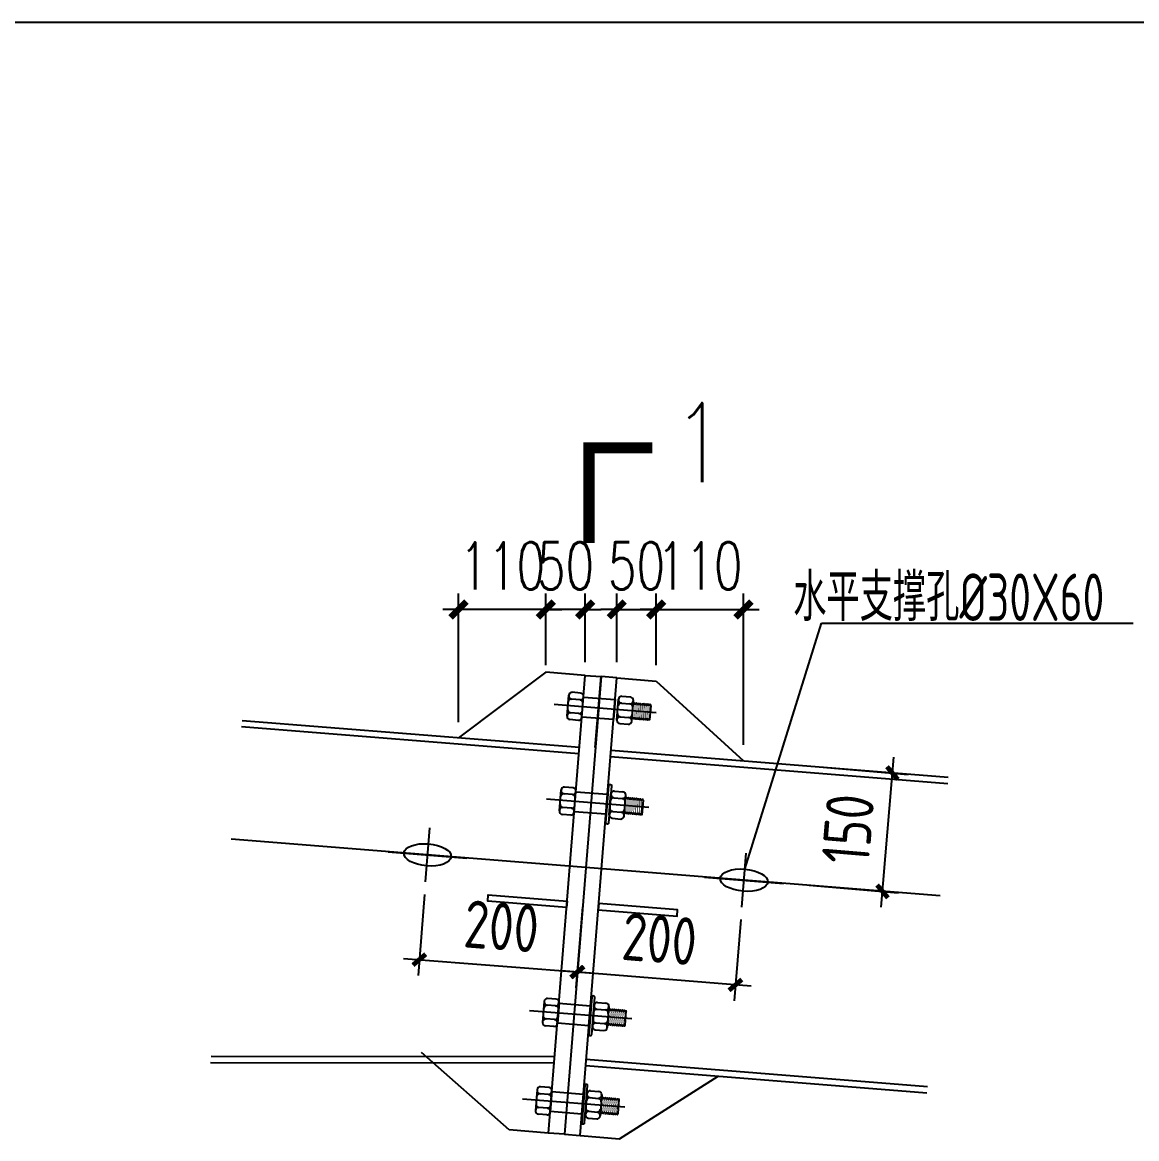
# Model space of a CAD drawing. Extents: x 180850 to 1399066, y 113487 to 334416.
# Drawn here: x 1376291 to 1383327, y 174662 to 181713 of the extents above; entities that cross this region are included whole.
import ezdxf
from ezdxf.enums import TextEntityAlignment as Align

# ---------------------------------------------------------------- set-up
doc = ezdxf.new("R2010")
doc.units = 0
doc.header["$LTSCALE"] = 1000
for name, color, linetype in [('ADIM', 3, 'Continuous'), ('AXIS', 3, 'Continuous'), ('DOTE', 1, 'Continuous'), ('GL', 150, 'Continuous'), ('PZ', 202, 'Continuous'), ('TEXT', 7, 'Continuous')]:
    doc.layers.add(name, color=color, linetype=linetype)
doc.styles.add('_TCH_DIM_T3', font='SIMPLEX', dxfattribs={"width": 0.705882, "bigfont": 'GBCBIG'})
doc.styles.add('SIM-TSSC', font='simplex.shx', dxfattribs={"width": 0.8, "bigfont": 'tssdchn.shx'})
doc.styles.add('TSSD_Dimension', font='Tssdeng.shx', dxfattribs={"width": 0.8, "bigfont": 'hztxt.shx'})
doc.styles.add('TSSD_Norm', font='tssdeng.shx', dxfattribs={"bigfont": 'hztxt.shx'})
doc.dimstyles.new('TCH_100_5', dxfattribs={"dimtxt": 297.5, "dimasz": 100, "dimexe": 100, "dimexo": 100, "dimgap": 126.25, "dimtad": 1, "dimdec": 0, "dimlfac": 0.2, "dimzin": 0, "dimdsep": 46, "dimtxsty": '_TCH_DIM_T3', "dimblk": 'ARCHTICK', "dimcen": 0.09, "dimclrd": 126, "dimclre": 126, "dimclrt": 7, "dimazin": 2, "dimtfac": 1, "dimtdec": 0, "dimtix": 1, "dimtmove": 2, "dimatfit": 3, "dimfxl": 1, "dimtolj": 1, "dimtzin": 0, "dimarcsym": 0})
doc.dimstyles.new('TSSD_20_100', dxfattribs={"dimtxt": 300, "dimasz": 75, "dimexe": 100, "dimexo": 250, "dimgap": 100, "dimtad": 1, "dimdec": 0, "dimlfac": 0.2, "dimzin": 0, "dimdsep": 46, "dimtxsty": 'TSSD_Dimension', "dimblk": 'ARCHTICK', "dimcen": 0, "dimdle": 100, "dimclrt": 7, "dimadec": 0, "dimazin": 0, "dimtfac": 1, "dimtdec": 0, "dimtix": 1, "dimtmove": 2, "dimatfit": 3, "dimfxl": 1, "dimtolj": 1, "dimtzin": 0, "dimarcsym": 0})

# ---------------------------------------------------------------- blocks, each defined once
blk = doc.blocks.new('_ArchTick')
at = {"color": 0, "linetype": 'ByBlock', "const_width": 0.4}
blk.add_lwpolyline([(-0.5, -0.5), (0.5, 0.5)], dxfattribs=at)
blk = doc.blocks.new('*D844')
at = {"layer": 'AXIS', "color": 0, "lineweight": -2, "transparency": 16777216}
for p, q in [((1381714, 176123.7), (1381793.4, 177070.4)), ((1381321.9, 177009.5), (1381884.7, 176962.4)), ((1381259.3, 176262.2), (1381822, 176215))]:
    blk.add_line(p, q, dxfattribs=at)
at = {"layer": 'Defpoints', "color": 0, "transparency": 16777216}
for p in [(1381072.8, 177030.4), (1381785, 176970.7), (1381010.1, 176283)]:
    blk.add_point(p, dxfattribs=at)
at = {"layer": 'AXIS', "color": 0, "lineweight": -2, "transparency": 16777216, "xscale": 75, "yscale": 75, "zscale": 75}
for p, rotation in [((1381785, 176970.7), 85.20834249099333), ((1381722.4, 176223.3), 265.2083424909933)]:
    blk.add_blockref('_ArchTick', p, dxfattribs=dict(at, rotation=rotation))
at = {"layer": 'AXIS', "color": 7, "transparency": 16777216, "insert": (1381504.6, 176617.9), "char_height": 300, "attachment_point": 5, "rotation": 85.20834, "style": 'TSSD_Dimension'}
blk.add_mtext('\\A1;150', dxfattribs=at)
blk = doc.blocks.new('*D845')
at = {"layer": 'AXIS', "color": 0, "lineweight": -2, "transparency": 16777216}
for p, q in [((1379828.1, 176126.8), (1379786.2, 175614.7)), ((1380827.3, 176045), (1380785.4, 175533)), ((1380893.3, 175624.5), (1379694.7, 175722.5))]:
    blk.add_line(p, q, dxfattribs=at)
at = {"layer": 'Defpoints', "color": 0, "transparency": 16777216}
for p in [(1379848.5, 176376), (1380847.7, 176294.2), (1379794.4, 175714.4)]:
    blk.add_point(p, dxfattribs=at)
at = {"layer": 'AXIS', "color": 0, "lineweight": -2, "transparency": 16777216, "xscale": 75, "yscale": 75, "zscale": 75}
for p, rotation in [((1379794.4, 175714.4), 175.3228272617146), ((1380793.6, 175632.6), 355.3228272617146)]:
    blk.add_blockref('_ArchTick', p, dxfattribs=dict(at, rotation=rotation))
at = {"layer": 'AXIS', "color": 7, "transparency": 16777216, "insert": (1380314.4, 175922.7), "char_height": 300, "attachment_point": 5, "rotation": 355.32283, "style": 'TSSD_Dimension'}
blk.add_mtext('\\A1;200', dxfattribs=at)
blk = doc.blocks.new('*D846')
at = {"layer": 'AXIS', "color": 0, "lineweight": -2, "transparency": 16777216}
for p, q in [((1378829.8, 176204.8), (1378789.8, 175692.6)), ((1379829, 176126.7), (1379789, 175614.5)), ((1378697.9, 175800.1), (1379896.5, 175706.4))]:
    blk.add_line(p, q, dxfattribs=at)
at = {"layer": 'Defpoints', "color": 0, "transparency": 16777216}
for p in [(1378849.3, 176454.1), (1379848.5, 176376), (1379796.8, 175714.2)]:
    blk.add_point(p, dxfattribs=at)
at = {"layer": 'AXIS', "color": 0, "lineweight": -2, "transparency": 16777216, "xscale": 75, "yscale": 75, "zscale": 75}
for p, rotation in [((1378797.6, 175792.3), 175.5293599114196), ((1379796.8, 175714.2), 355.5293599114196)]:
    blk.add_blockref('_ArchTick', p, dxfattribs=dict(at, rotation=rotation))
at = {"layer": 'AXIS', "color": 7, "transparency": 16777216, "insert": (1379316.7, 176002.5), "char_height": 300, "attachment_point": 5, "rotation": 355.52936, "style": 'TSSD_Dimension'}
blk.add_mtext('\\A1;200', dxfattribs=at)
blk = doc.blocks.new('*D878')
at = {"layer": 'Defpoints', "color": 0, "transparency": 16777216}
for p in [(1380293, 178004.8), (1380044.5, 177572.1), (1380293, 177552.3)]:
    blk.add_point(p, dxfattribs=at)
at = {"layer": 'GL', "color": 126, "lineweight": -2, "transparency": 16777216}
for p, q in [((1380044.5, 177672.1), (1380044.5, 178104.8)), ((1380293, 177652.3), (1380293, 178104.8)), ((1380044.5, 178004.8), (1379944.5, 178004.8)), ((1380044.5, 178004.8), (1380293, 178004.8)), ((1380293, 178004.8), (1380393, 178004.8))]:
    blk.add_line(p, q, dxfattribs=at)
at = {"layer": 'GL', "color": 126, "lineweight": -2, "transparency": 16777216, "xscale": 100, "yscale": 100, "zscale": 100}
blk.add_blockref('_ArchTick', (1380044.5, 178004.8), dxfattribs=at)
at = {"layer": 'GL', "color": 126, "lineweight": -2, "transparency": 16777216, "xscale": 100, "yscale": 100, "zscale": 100, "rotation": 180}
blk.add_blockref('_ArchTick', (1380293, 178004.8), dxfattribs=at)
at = {"layer": 'GL', "color": 7, "transparency": 16777216, "insert": (1380168.7, 178279.8), "char_height": 297.5, "attachment_point": 5, "style": '_TCH_DIM_T3'}
blk.add_mtext('\\A1;50', dxfattribs=at)
blk = doc.blocks.new('*D879')
at = {"layer": 'Defpoints', "color": 0, "transparency": 16777216}
for p in [(1380844.5, 178004.8), (1380293, 177552.3), (1380844.5, 177048.7)]:
    blk.add_point(p, dxfattribs=at)
at = {"layer": 'GL', "color": 126, "lineweight": -2, "transparency": 16777216}
for p, q in [((1380293, 177652.3), (1380293, 178104.8)), ((1380844.5, 177148.7), (1380844.5, 178104.8)), ((1380293, 178004.8), (1380193, 178004.8)), ((1380293, 178004.8), (1380844.5, 178004.8)), ((1380844.5, 178004.8), (1380944.5, 178004.8))]:
    blk.add_line(p, q, dxfattribs=at)
at = {"layer": 'GL', "color": 126, "lineweight": -2, "transparency": 16777216, "xscale": 100, "yscale": 100, "zscale": 100}
blk.add_blockref('_ArchTick', (1380293, 178004.8), dxfattribs=at)
at = {"layer": 'GL', "color": 126, "lineweight": -2, "transparency": 16777216, "xscale": 100, "yscale": 100, "zscale": 100, "rotation": 180}
blk.add_blockref('_ArchTick', (1380844.5, 178004.8), dxfattribs=at)
at = {"layer": 'GL', "color": 7, "transparency": 16777216, "insert": (1380568.7, 178279.8), "char_height": 297.5, "attachment_point": 5, "style": '_TCH_DIM_T3'}
blk.add_mtext('\\A1;110', dxfattribs=at)
blk = doc.blocks.new('*D847')
at = {"layer": 'Defpoints', "color": 0, "transparency": 16777216}
for p in [(1379596.8, 178004.8), (1379845.2, 177572.1), (1379596.8, 177552.3)]:
    blk.add_point(p, dxfattribs=at)
at = {"layer": 'GL', "color": 126, "lineweight": -2, "transparency": 16777216}
for p, q in [((1379596.8, 177652.3), (1379596.8, 178104.8)), ((1379845.2, 177672.1), (1379845.2, 178104.8)), ((1379596.8, 178004.8), (1379496.8, 178004.8)), ((1379845.2, 178004.8), (1379596.8, 178004.8)), ((1379845.2, 178004.8), (1379945.2, 178004.8))]:
    blk.add_line(p, q, dxfattribs=at)
at = {"layer": 'GL', "color": 126, "lineweight": -2, "transparency": 16777216, "xscale": 100, "yscale": 100, "zscale": 100}
blk.add_blockref('_ArchTick', (1379596.8, 178004.8), dxfattribs=at)
at = {"layer": 'GL', "color": 126, "lineweight": -2, "transparency": 16777216, "xscale": 100, "yscale": 100, "zscale": 100, "rotation": 180}
blk.add_blockref('_ArchTick', (1379845.2, 178004.8), dxfattribs=at)
at = {"layer": 'GL', "color": 7, "transparency": 16777216, "insert": (1379721, 178279.8), "char_height": 297.5, "attachment_point": 5, "style": '_TCH_DIM_T3'}
blk.add_mtext('\\A1;50', dxfattribs=at)
blk = doc.blocks.new('*D848')
at = {"layer": 'Defpoints', "color": 0, "transparency": 16777216}
for p in [(1379045.3, 178004.8), (1379596.8, 177552.3), (1379045.3, 177192.6)]:
    blk.add_point(p, dxfattribs=at)
at = {"layer": 'GL', "color": 126, "lineweight": -2, "transparency": 16777216}
for p, q in [((1379045.3, 177292.6), (1379045.3, 178104.8)), ((1379596.8, 177652.3), (1379596.8, 178104.8)), ((1379045.3, 178004.8), (1378945.3, 178004.8)), ((1379596.8, 178004.8), (1379045.3, 178004.8)), ((1379596.8, 178004.8), (1379696.8, 178004.8))]:
    blk.add_line(p, q, dxfattribs=at)
at = {"layer": 'GL', "color": 126, "lineweight": -2, "transparency": 16777216, "xscale": 100, "yscale": 100, "zscale": 100}
blk.add_blockref('_ArchTick', (1379045.3, 178004.8), dxfattribs=at)
at = {"layer": 'GL', "color": 126, "lineweight": -2, "transparency": 16777216, "xscale": 100, "yscale": 100, "zscale": 100, "rotation": 180}
blk.add_blockref('_ArchTick', (1379596.8, 178004.8), dxfattribs=at)
at = {"layer": 'GL', "color": 7, "transparency": 16777216, "insert": (1379321, 178279.8), "char_height": 297.5, "attachment_point": 5, "style": '_TCH_DIM_T3'}
blk.add_mtext('\\A1;110', dxfattribs=at)

msp = doc.modelspace()

# ---------------------------------------------------------------- linework, layer by layer
for p, q in [((1379730.51, 177329.84), (1379741.12, 177462.56)), ((1379812.75, 177433.47), (1379759.19, 177437.75)), ((1379816.2, 177476.61), (1379762.65, 177480.9)), ((1379823.92, 177322.36), (1379834.54, 177455.09)), ((1379834.19, 177451), (1380033.57, 177435.05)), ((1380033.57, 177435.05), (1380023.61, 177310.5)), ((1380045.08, 177304.67), (1380055.7, 177437.4)), ((1380077.22, 177455.73), (1380130.78, 177451.45)), ((1380138.49, 177297.2), (1380149.11, 177429.92)), ((1380293.74, 177351.56), (1379648.81, 177403.16)), ((1379805.85, 177347.17), (1379752.29, 177351.46)), ((1380035.15, 177415.61), (1380032.04, 177415.86)), ((1380073.77, 177412.58), (1380127.33, 177408.3)), ((1379802.4, 177304.03), (1379748.84, 177308.31)), ((1379824.23, 177326.45), (1380023.61, 177310.5)), ((1380028.26, 177329.45), (1380025.15, 177329.7)), ((1380063.41, 177283.15), (1380116.97, 177278.86)), ((1380066.87, 177326.29), (1380120.42, 177322.01)), ((1379682.66, 176731.75), (1379693.28, 176864.47)), ((1379768.36, 176878.52), (1379714.8, 176882.81)), ((1379776.07, 176724.27), (1379786.69, 176857)), ((1380029.37, 176857.64), (1380082.93, 176853.36)), ((1380245.9, 176753.48), (1379600.96, 176805.07)), ((1379764.91, 176835.38), (1379711.35, 176839.66)), ((1379786.35, 176852.91), (1379985.73, 176836.96)), ((1379985.73, 176836.96), (1379975.76, 176712.41)), ((1379987.3, 176817.52), (1379984.19, 176817.77)), ((1379997.23, 176706.58), (1380007.85, 176839.31)), ((1380025.92, 176814.5), (1380079.48, 176810.21)), ((1380090.65, 176699.11), (1380101.26, 176831.83)), ((1379758, 176749.08), (1379704.44, 176753.37)), ((1379776.38, 176728.36), (1379975.76, 176712.41)), ((1379980.41, 176731.36), (1379977.3, 176731.61)), ((1380019.02, 176728.2), (1380072.58, 176723.92)), ((1379754.55, 176705.94), (1379700.99, 176710.22)), ((1380015.57, 176685.06), (1380069.12, 176680.77)), ((1378835.69, 176283.56), (1378862.95, 176624.61)), ((1378600.12, 176473.99), (1379098.53, 176434.2)), ((1380834.1, 176123.69), (1380861.36, 176464.74)), ((1380598.52, 176314.11), (1381096.94, 176274.32)), ((1379586.42, 175528.74), (1379575.8, 175396.01)), ((1379661.5, 175542.79), (1379607.94, 175547.08)), ((1379679.83, 175521.27), (1379669.21, 175388.54)), ((1379679.49, 175517.18), (1379878.87, 175501.23)), ((1379922.51, 175521.91), (1379976.07, 175517.62)), ((1380139.04, 175417.74), (1379494.1, 175469.34)), ((1379658.05, 175499.64), (1379604.49, 175503.93)), ((1379868.9, 175376.68), (1379878.87, 175501.23)), ((1379880.45, 175481.79), (1379877.33, 175482.03)), ((1379900.99, 175503.58), (1379890.37, 175370.85)), ((1379919.06, 175478.76), (1379972.62, 175474.48)), ((1379994.41, 175496.1), (1379983.79, 175363.37)), ((1379647.69, 175370.21), (1379594.13, 175374.49)), ((1379651.14, 175413.35), (1379597.59, 175417.64)), ((1379669.53, 175392.63), (1379868.9, 175376.68)), ((1379873.55, 175395.63), (1379870.44, 175395.88)), ((1379912.16, 175392.47), (1379965.72, 175388.19)), ((1379908.71, 175349.32), (1379962.27, 175345.04)), ((1379541.76, 174970.52), (1379531.14, 174837.8)), ((1379616.84, 174984.57), (1379563.28, 174988.86)), ((1379635.17, 174963.05), (1379624.56, 174830.32)), ((1379634.83, 174958.96), (1379834.21, 174943.01)), ((1379877.86, 174963.69), (1379931.41, 174959.41)), ((1380094.38, 174859.53), (1379449.44, 174911.12)), ((1379613.39, 174941.43), (1379559.83, 174945.71)), ((1379824.25, 174818.46), (1379834.21, 174943.01)), ((1379835.79, 174923.57), (1379832.68, 174923.82)), ((1379856.33, 174945.36), (1379845.72, 174812.63)), ((1379874.41, 174920.55), (1379927.96, 174916.26)), ((1379949.75, 174937.89), (1379939.13, 174805.16)), ((1379603.03, 174811.99), (1379549.48, 174816.27)), ((1379606.49, 174855.14), (1379552.93, 174859.42)), ((1379624.87, 174834.41), (1379824.25, 174818.46)), ((1379828.9, 174837.41), (1379825.78, 174837.66)), ((1379867.5, 174834.25), (1379921.06, 174829.97)), ((1379864.05, 174791.11), (1379917.61, 174786.82))]:
    msp.add_line(p, q)
for points in [[(1380258.6, 177397.73), (1380251.27, 177306.18), (1380248.59, 177311.82), (1380245.48, 177312.07), (1380241.05, 177305.64), (1380239.49, 177305.77), (1380236.14, 177312.82), (1380233.02, 177313.07), (1380228.59, 177306.64), (1380227.03, 177306.76), (1380223.68, 177313.81), (1380220.57, 177314.06), (1380216.14, 177307.63), (1380214.58, 177307.76), (1380211.23, 177314.81), (1380208.11, 177315.06), (1380203.68, 177308.63), (1380202.12, 177308.75), (1380198.77, 177315.81), (1380195.66, 177316.06), (1380191.23, 177309.63), (1380189.67, 177309.75), (1380186.32, 177316.8), (1380183.2, 177317.05), (1380178.77, 177310.62), (1380177.21, 177310.75), (1380173.86, 177317.8), (1380170.75, 177318.05), (1380166.32, 177311.62), (1380164.76, 177311.74), (1380161.41, 177318.8), (1380158.29, 177319.05), (1380153.86, 177312.62), (1380152.3, 177312.74), (1380148.95, 177319.79), (1380145.84, 177320.04), (1380141.4, 177313.61), (1380139.85, 177313.74), (1380139.82, 177313.79)], [(1380258.6, 177397.73), (1380255.25, 177404.78), (1380253.69, 177404.91), (1380249.26, 177398.48), (1380246.14, 177398.73), (1380242.79, 177405.78), (1380241.23, 177405.91), (1380236.8, 177399.47), (1380233.69, 177399.72), (1380230.34, 177406.78), (1380228.78, 177406.9), (1380224.35, 177400.47), (1380221.23, 177400.72), (1380217.88, 177407.77), (1380216.32, 177407.9), (1380211.89, 177401.47), (1380208.78, 177401.72), (1380205.42, 177408.77), (1380203.87, 177408.89), (1380199.44, 177402.46), (1380196.32, 177402.71), (1380192.97, 177409.77), (1380191.41, 177409.89), (1380186.98, 177403.46), (1380183.87, 177403.71), (1380180.51, 177410.76), (1380178.96, 177410.89), (1380174.53, 177404.46), (1380171.41, 177404.71), (1380168.06, 177411.76), (1380166.5, 177411.88), (1380162.07, 177405.45), (1380158.96, 177405.7), (1380155.6, 177412.76), (1380154.05, 177412.88), (1380149.62, 177406.45), (1380146.5, 177406.7)], [(1380210.75, 176799.64), (1380203.43, 176708.09), (1380200.74, 176713.73), (1380197.63, 176713.98), (1380193.2, 176707.55), (1380191.64, 176707.68), (1380188.29, 176714.73), (1380185.18, 176714.98), (1380180.74, 176708.55), (1380179.19, 176708.67), (1380175.83, 176715.73), (1380172.72, 176715.97), (1380168.29, 176709.54), (1380166.73, 176709.67), (1380163.38, 176716.72), (1380160.27, 176716.97), (1380155.83, 176710.54), (1380154.28, 176710.67), (1380150.92, 176717.72), (1380147.81, 176717.97), (1380143.38, 176711.54), (1380141.82, 176711.66), (1380138.47, 176718.71), (1380135.36, 176718.96), (1380130.92, 176712.53), (1380129.37, 176712.66), (1380126.01, 176719.71), (1380122.9, 176719.96), (1380118.47, 176713.53), (1380116.91, 176713.65), (1380113.56, 176720.71), (1380110.44, 176720.96), (1380106.01, 176714.53), (1380104.46, 176714.65), (1380101.1, 176721.7), (1380097.99, 176721.95), (1380093.56, 176715.52), (1380092, 176715.65), (1380091.97, 176715.7)], [(1380210.75, 176799.64), (1380207.4, 176806.7), (1380205.84, 176806.82), (1380201.41, 176800.39), (1380198.3, 176800.64), (1380194.94, 176807.69), (1380193.39, 176807.82), (1380188.95, 176801.39), (1380185.84, 176801.63), (1380182.49, 176808.69), (1380180.93, 176808.81), (1380176.5, 176802.38), (1380173.39, 176802.63), (1380170.03, 176809.68), (1380168.48, 176809.81), (1380164.04, 176803.38), (1380160.93, 176803.63), (1380157.58, 176810.68), (1380156.02, 176810.81), (1380151.59, 176804.38), (1380148.48, 176804.62), (1380145.12, 176811.68), (1380143.57, 176811.8), (1380139.13, 176805.37), (1380136.02, 176805.62), (1380132.67, 176812.67), (1380131.11, 176812.8), (1380126.68, 176806.37), (1380123.56, 176806.62), (1380120.21, 176813.67), (1380118.66, 176813.79), (1380114.22, 176807.36), (1380111.11, 176807.61), (1380107.76, 176814.67), (1380106.2, 176814.79), (1380101.77, 176808.36), (1380098.65, 176808.61)], [(1380097, 175377.75), (1380104.32, 175469.3), (1380100.78, 175464.16), (1380097.67, 175464.41), (1380094.31, 175471.46), (1380092.76, 175471.59), (1380088.32, 175465.16), (1380085.21, 175465.4), (1380081.86, 175472.46), (1380080.3, 175472.58), (1380075.87, 175466.15), (1380072.75, 175466.4), (1380069.4, 175473.45), (1380067.84, 175473.58), (1380063.41, 175467.15), (1380060.3, 175467.4), (1380056.95, 175474.45), (1380055.39, 175474.57), (1380050.96, 175468.14), (1380047.84, 175468.39), (1380044.49, 175475.45), (1380042.93, 175475.57), (1380038.5, 175469.14), (1380035.39, 175469.39), (1380032.04, 175476.44), (1380030.48, 175476.57), (1380026.05, 175470.14), (1380022.93, 175470.39), (1380019.58, 175477.44), (1380018.02, 175477.56), (1380013.59, 175471.13), (1380010.48, 175471.38), (1380007.13, 175478.44), (1380005.57, 175478.56), (1380001.14, 175472.13), (1379998.02, 175472.38), (1379994.67, 175479.43), (1379993.11, 175479.56), (1379993.08, 175479.51)], [(1380097, 175377.75), (1380092.57, 175371.32), (1380091.01, 175371.45), (1380087.66, 175378.5), (1380084.54, 175378.75), (1380080.11, 175372.32), (1380078.56, 175372.44), (1380075.2, 175379.49), (1380072.09, 175379.74), (1380067.66, 175373.31), (1380066.1, 175373.44), (1380062.75, 175380.49), (1380059.63, 175380.74), (1380055.2, 175374.31), (1380053.65, 175374.43), (1380050.29, 175381.49), (1380047.18, 175381.74), (1380042.75, 175375.31), (1380041.19, 175375.43), (1380037.84, 175382.48), (1380034.72, 175382.73), (1380030.29, 175376.3), (1380028.74, 175376.43), (1380025.38, 175383.48), (1380022.27, 175383.73), (1380017.84, 175377.3), (1380016.28, 175377.42), (1380012.93, 175384.48), (1380009.81, 175384.73), (1380005.38, 175378.3), (1380003.83, 175378.42), (1380000.47, 175385.47), (1379997.36, 175385.72), (1379992.93, 175379.29), (1379991.37, 175379.42), (1379988.02, 175386.47), (1379984.9, 175386.72)], [(1380052.34, 174819.53), (1380059.67, 174911.09), (1380056.12, 174905.94), (1380053.01, 174906.19), (1380049.65, 174913.24), (1380048.1, 174913.37), (1380043.67, 174906.94), (1380040.55, 174907.19), (1380037.2, 174914.24), (1380035.64, 174914.37), (1380031.21, 174907.93), (1380028.1, 174908.18), (1380024.74, 174915.24), (1380023.19, 174915.36), (1380018.76, 174908.93), (1380015.64, 174909.18), (1380012.29, 174916.23), (1380010.73, 174916.36), (1380006.3, 174909.93), (1380003.19, 174910.18), (1379999.83, 174917.23), (1379998.28, 174917.35), (1379993.85, 174910.92), (1379990.73, 174911.17), (1379987.38, 174918.23), (1379985.82, 174918.35), (1379981.39, 174911.92), (1379978.28, 174912.17), (1379974.92, 174919.22), (1379973.37, 174919.35), (1379968.94, 174912.92), (1379965.82, 174913.17), (1379962.47, 174920.22), (1379960.91, 174920.34), (1379956.48, 174913.91), (1379953.37, 174914.16), (1379950.01, 174921.22), (1379948.46, 174921.34), (1379948.42, 174921.29)], [(1380052.34, 174819.53), (1380047.91, 174813.1), (1380046.35, 174813.23), (1380043, 174820.28), (1380039.89, 174820.53), (1380035.46, 174814.1), (1380033.9, 174814.23), (1380030.55, 174821.28), (1380027.43, 174821.53), (1380023, 174815.1), (1380021.44, 174815.22), (1380018.09, 174822.27), (1380014.98, 174822.52), (1380010.55, 174816.09), (1380008.99, 174816.22), (1380005.64, 174823.27), (1380002.52, 174823.52), (1379998.09, 174817.09), (1379996.53, 174817.21), (1379993.18, 174824.27), (1379990.07, 174824.52), (1379985.64, 174818.09), (1379984.08, 174818.21), (1379980.73, 174825.26), (1379977.61, 174825.51), (1379973.18, 174819.08), (1379971.62, 174819.21), (1379968.27, 174826.26), (1379965.16, 174826.51), (1379960.72, 174820.08), (1379959.17, 174820.2), (1379955.81, 174827.26), (1379952.7, 174827.51), (1379948.27, 174821.08), (1379946.71, 174821.2), (1379943.36, 174828.25), (1379940.25, 174828.5)]]:
    msp.add_lwpolyline(points)
for points, const_width in [([(1380148.06, 177406.69), (1380147.39, 177320.03)], 3.1), ([(1380154.83, 177412.82), (1380153.08, 177312.68)], 1.55), ([(1380160.51, 177405.58), (1380159.85, 177318.92)], 3.1), ([(1380167.28, 177411.82), (1380165.54, 177311.68)], 1.55), ([(1380172.97, 177404.58), (1380172.3, 177317.92)], 3.1), ([(1380179.74, 177410.82), (1380177.99, 177310.69)], 1.55), ([(1380185.42, 177403.59), (1380184.76, 177316.93)], 3.1), ([(1380192.19, 177409.83), (1380190.45, 177309.69)], 1.55), ([(1380197.88, 177402.59), (1380197.21, 177315.93)], 3.1), ([(1380204.65, 177408.83), (1380202.9, 177308.69)], 1.55), ([(1380210.33, 177401.59), (1380209.67, 177314.94)], 3.1), ([(1380217.1, 177407.84), (1380215.36, 177307.7)], 1.55), ([(1380222.79, 177400.6), (1380222.12, 177313.94)], 3.1), ([(1380229.56, 177406.84), (1380227.81, 177306.7)], 1.55), ([(1380235.24, 177399.6), (1380234.58, 177312.94)], 3.1), ([(1380242.01, 177405.84), (1380240.27, 177305.7)], 1.55), ([(1380247.7, 177398.6), (1380247.04, 177311.95)], 3.1), ([(1380254.47, 177404.85), (1380253.6, 177354.78)], 1.55), ([(1380100.21, 176808.6), (1380099.55, 176721.94)], 3.1), ([(1380106.98, 176814.73), (1380105.23, 176714.59)], 1.55), ([(1380112.67, 176807.49), (1380112, 176720.83)], 3.1), ([(1380119.43, 176813.73), (1380117.69, 176713.59)], 1.55), ([(1380125.12, 176806.49), (1380124.46, 176719.84)], 3.1), ([(1380131.89, 176812.74), (1380130.14, 176712.6)], 1.55), ([(1380137.58, 176805.5), (1380136.91, 176718.84)], 3.1), ([(1380144.34, 176811.74), (1380142.6, 176711.6)], 1.55), ([(1380150.03, 176804.5), (1380149.37, 176717.84)], 3.1), ([(1380156.8, 176810.74), (1380155.06, 176710.6)], 1.55), ([(1380162.49, 176803.5), (1380161.82, 176716.85)], 3.1), ([(1380169.25, 176809.75), (1380167.51, 176709.61)], 1.55), ([(1380174.94, 176802.51), (1380174.28, 176715.85)], 3.1), ([(1380181.71, 176808.75), (1380179.97, 176708.61)], 1.55), ([(1380187.4, 176801.51), (1380186.73, 176714.85)], 3.1), ([(1380194.16, 176807.75), (1380192.42, 176707.61)], 1.55), ([(1380199.85, 176800.51), (1380199.19, 176713.86)], 3.1), ([(1380206.62, 176806.76), (1380205.75, 176756.69)], 1.55), ([(1379986.44, 175386.48), (1379999.56, 175472.14)], 3.1), ([(1379992.15, 175379.35), (1380006.35, 175478.5)], 1.55), ([(1379998.92, 175385.6), (1380012.04, 175471.26)], 3.1), ([(1380004.6, 175378.36), (1380018.8, 175477.5)], 1.55), ([(1380011.37, 175384.6), (1380024.49, 175470.26)], 3.1), ([(1380017.06, 175377.36), (1380031.26, 175476.51)], 1.55), ([(1380023.83, 175383.61), (1380036.95, 175469.27)], 3.1), ([(1380029.51, 175376.37), (1380043.71, 175475.51)], 1.55), ([(1380036.28, 175382.61), (1380049.4, 175468.27)], 3.1), ([(1380041.97, 175375.37), (1380056.17, 175474.51)], 1.55), ([(1380048.74, 175381.61), (1380061.86, 175467.27)], 3.1), ([(1380054.42, 175374.37), (1380068.62, 175473.52)], 1.55), ([(1380061.19, 175380.62), (1380074.31, 175466.28)], 3.1), ([(1380066.88, 175373.38), (1380081.08, 175472.52)], 1.55), ([(1380073.65, 175379.62), (1380086.77, 175465.28)], 3.1), ([(1380079.33, 175372.38), (1380093.53, 175471.52)], 1.55), ([(1380086.1, 175378.62), (1380099.22, 175464.28)], 3.1), ([(1380091.79, 175371.38), (1380098.89, 175420.95)], 1.55), ([(1379941.79, 174828.27), (1379954.91, 174913.93)], 3.1), ([(1379947.49, 174821.14), (1379961.69, 174920.28)], 1.55), ([(1379954.26, 174827.38), (1379967.38, 174913.04)], 3.1), ([(1379959.95, 174820.14), (1379974.15, 174919.28)], 1.55), ([(1379966.71, 174826.38), (1379979.83, 174912.05)], 3.1), ([(1379972.4, 174819.15), (1379986.6, 174918.29)], 1.55), ([(1379979.17, 174825.39), (1379992.29, 174911.05)], 3.1), ([(1379984.86, 174818.15), (1379999.06, 174917.29)], 1.55), ([(1379991.62, 174824.39), (1380004.74, 174910.05)], 3.1), ([(1379997.31, 174817.15), (1380011.51, 174916.3)], 1.55), ([(1380004.08, 174823.4), (1380017.2, 174909.06)], 3.1), ([(1380009.77, 174816.16), (1380023.97, 174915.3)], 1.55), ([(1380016.53, 174822.4), (1380029.65, 174908.06)], 3.1), ([(1380022.22, 174815.16), (1380036.42, 174914.3)], 1.55), ([(1380028.99, 174821.4), (1380042.11, 174907.06)], 3.1), ([(1380034.68, 174814.16), (1380048.88, 174913.31)], 1.55), ([(1380041.44, 174820.41), (1380054.56, 174906.07)], 3.1), ([(1380047.13, 174813.17), (1380054.23, 174862.74)], 1.55)]:
    msp.add_lwpolyline(points, dxfattribs=dict(const_width=const_width))
for points in [[(1379974.39, 176656.11), (1379993.32, 176892.76, -0.4142136), (1380000.05, 176898.49), (1380006.28, 176897.99, -0.4142136), (1380012.01, 176891.27), (1379993.08, 176654.62, -0.4142136), (1379986.35, 176648.89), (1379980.12, 176649.39, -0.4142136)], [(1379886.47, 175557.03), (1379867.53, 175320.38, 0.4142136), (1379873.26, 175313.66), (1379879.49, 175313.16, 0.4142136), (1379886.22, 175318.89), (1379905.15, 175555.54, 0.4142136), (1379899.42, 175562.26), (1379893.19, 175562.76, 0.4142136)], [(1379841.81, 174998.81), (1379822.88, 174762.17, 0.4142136), (1379828.61, 174755.44), (1379834.83, 174754.94, 0.4142136), (1379841.56, 174760.67), (1379860.49, 174997.32, 0.4142136), (1379854.76, 175004.05), (1379848.53, 175004.54, 0.4142136)]]:
    msp.add_lwpolyline(points, format="xyb", close=True)
for centre, start, end in [((1379757.6, 177417.82), 85.426079, 175.426079), ((1379760.79, 177457.68), 175.426079, 265.426079), ((1379761.05, 177460.97), 85.426079, 175.426079), ((1379814.35, 177453.39), 265.426079, 355.426079), ((1379811.16, 177413.54), 355.426079, 85.426079), ((1379814.61, 177456.68), 355.426079, 85.426079), ((1380075.36, 177432.51), 175.426079, 265.426079), ((1380075.63, 177435.8), 85.426079, 175.426079), ((1380128.92, 177428.23), 265.426079, 355.426079), ((1380129.18, 177431.52), 355.426079, 85.426079), ((1379750.7, 177331.53), 85.426079, 175.426079), ((1379753.89, 177371.39), 175.426079, 265.426079), ((1379807.44, 177367.1), 265.426079, 355.426079), ((1380072.17, 177392.66), 85.426079, 175.426079), ((1380125.73, 177388.37), 355.426079, 85.426079), ((1379750.43, 177328.24), 175.426079, 265.426079), ((1379803.99, 177323.96), 265.426079, 355.426079), ((1379804.25, 177327.25), 355.426079, 85.426079), ((1380065.01, 177303.07), 175.426079, 265.426079), ((1380065.27, 177306.36), 85.426079, 175.426079), ((1380068.46, 177346.22), 175.426079, 265.426079), ((1380118.57, 177298.79), 265.426079, 355.426079), ((1380122.02, 177341.94), 265.426079, 355.426079), ((1380118.83, 177302.08), 355.426079, 85.426079), ((1379712.94, 176859.59), 175.426079, 265.426079), ((1379713.21, 176862.88), 85.426079, 175.426079), ((1379766.76, 176858.59), 355.426079, 85.426079), ((1380027.78, 176837.71), 85.426079, 175.426079), ((1379709.75, 176819.73), 85.426079, 175.426079), ((1379766.5, 176855.31), 265.426079, 355.426079), ((1379763.31, 176815.45), 355.426079, 85.426079), ((1380024.33, 176794.57), 85.426079, 175.426079), ((1380027.52, 176834.42), 175.426079, 265.426079), ((1380081.07, 176830.14), 265.426079, 355.426079), ((1380077.88, 176790.28), 355.426079, 85.426079), ((1380081.34, 176833.43), 355.426079, 85.426079), ((1379702.59, 176730.15), 175.426079, 265.426079), ((1379702.85, 176733.44), 85.426079, 175.426079), ((1379706.04, 176773.3), 175.426079, 265.426079), ((1379756.14, 176725.87), 265.426079, 355.426079), ((1379759.6, 176769.01), 265.426079, 355.426079), ((1379756.41, 176729.16), 355.426079, 85.426079), ((1380017.42, 176708.28), 85.426079, 175.426079), ((1380020.61, 176748.13), 175.426079, 265.426079), ((1380074.17, 176743.85), 265.426079, 355.426079), ((1380070.98, 176703.99), 355.426079, 85.426079), ((1380017.16, 176704.99), 175.426079, 265.426079), ((1380070.72, 176700.7), 265.426079, 355.426079), ((1379606.08, 175523.86), 175.426079, 265.426079), ((1379606.35, 175527.15), 85.426079, 175.426079), ((1379659.64, 175519.57), 265.426079, 355.426079), ((1379659.9, 175522.86), 355.426079, 85.426079), ((1379920.92, 175501.98), 85.426079, 175.426079), ((1379974.48, 175497.7), 355.426079, 85.426079), ((1379602.89, 175484), 85.426079, 175.426079), ((1379656.45, 175479.72), 355.426079, 85.426079), ((1379917.47, 175458.83), 85.426079, 175.426079), ((1379920.66, 175498.69), 175.426079, 265.426079), ((1379974.21, 175494.41), 265.426079, 355.426079), ((1379971.03, 175454.55), 355.426079, 85.426079), ((1379595.73, 175394.42), 175.426079, 265.426079), ((1379595.99, 175397.71), 85.426079, 175.426079), ((1379599.18, 175437.57), 175.426079, 265.426079), ((1379649.29, 175390.13), 265.426079, 355.426079), ((1379652.74, 175433.28), 265.426079, 355.426079), ((1379649.55, 175393.42), 355.426079, 85.426079), ((1379910.57, 175372.54), 85.426079, 175.426079), ((1379913.75, 175412.4), 175.426079, 265.426079), ((1379967.31, 175408.11), 265.426079, 355.426079), ((1379964.12, 175368.26), 355.426079, 85.426079), ((1379910.3, 175369.25), 175.426079, 265.426079), ((1379963.86, 175364.97), 265.426079, 355.426079), ((1379561.43, 174965.64), 175.426079, 265.426079), ((1379561.69, 174968.93), 85.426079, 175.426079), ((1379614.98, 174961.36), 265.426079, 355.426079), ((1379615.25, 174964.65), 355.426079, 85.426079), ((1379876.26, 174943.76), 85.426079, 175.426079), ((1379929.82, 174939.48), 355.426079, 85.426079), ((1379554.52, 174879.35), 175.426079, 265.426079), ((1379558.24, 174925.78), 85.426079, 175.426079), ((1379611.79, 174921.5), 355.426079, 85.426079), ((1379872.81, 174900.62), 85.426079, 175.426079), ((1379876, 174940.48), 175.426079, 265.426079), ((1379929.56, 174936.19), 265.426079, 355.426079), ((1379926.37, 174896.33), 355.426079, 85.426079), ((1379551.07, 174836.2), 175.426079, 265.426079), ((1379551.33, 174839.49), 85.426079, 175.426079), ((1379604.63, 174831.92), 265.426079, 355.426079), ((1379608.08, 174875.06), 265.426079, 355.426079), ((1379604.89, 174835.21), 355.426079, 85.426079), ((1379865.64, 174811.04), 175.426079, 265.426079), ((1379865.91, 174814.33), 85.426079, 175.426079), ((1379869.1, 174854.18), 175.426079, 265.426079), ((1379922.65, 174849.9), 265.426079, 355.426079), ((1379919.47, 174810.04), 355.426079, 85.426079), ((1379919.2, 174806.75), 265.426079, 355.426079)]:
    msp.add_arc(centre, 19.99, start, end)
for centre in [(1378849.32, 176454.09), (1380847.73, 176294.21)]:
    msp.add_ellipse(centre, major_axis=(149.52, -11.93), ratio=0.4666667)
at = {"layer": 'ADIM', "const_width": 70}
msp.add_lwpolyline([(1379868.84, 178425.09), (1379868.84, 179025.09), (1380268.84, 179025.09)], dxfattribs=at)
at = {"layer": 'AXIS'}
for p, q in [((1336124.67, 181713.13), (1390581.03, 181713.13)), ((1380853.31, 176363.99), (1381336.44, 177918.12)), ((1381336.44, 177918.12), (1383304.26, 177918.12))]:
    msp.add_line(p, q, dxfattribs=at)
at = {"layer": 'DOTE'}
msp.add_line((1377609.96, 176555.05), (1382087.09, 176196.88), dxfattribs=at)
at = {"layer": 'GL'}
for p, q in [((1379808.65, 177131.55), (1377679.09, 177301.91)), ((1379805.46, 177091.67), (1377675.41, 177262.08)), ((1380004.83, 177075.73), (1382134.89, 176905.32)), ((1380008.02, 177115.6), (1382137.58, 176945.23)), ((1379652.48, 175179.38), (1377482.67, 175179.81)), ((1379851.84, 175163.43), (1382005.74, 174991.12)), ((1379649.29, 175139.5), (1377478.99, 175139.98)), ((1379848.65, 175123.56), (1382003.05, 174951.2))]:
    msp.add_line(p, q, dxfattribs=at)
at = {"layer": 'PZ'}
for p, q in [((1379596.77, 177607.96), (1379045.26, 177192.62)), ((1379845.18, 177588.09), (1379596.77, 177607.96)), ((1379908.97, 177131.55), (1379944.86, 177580.11)), ((1379908.97, 177131.55), (1379944.86, 177580.11)), ((1380044.54, 177572.14), (1380292.95, 177552.27)), ((1380292.95, 177552.27), (1380844.46, 177048.68)), ((1379365.51, 174717.2), (1378811.78, 175206.51)), ((1380061.69, 174661.5), (1380685.1, 175056.64)), ((1379613.92, 174697.32), (1379365.51, 174717.2)), ((1379813.28, 174681.38), (1380061.69, 174661.5))]:
    msp.add_line(p, q, dxfattribs=at)
for points in [[(1379845.18, 177588.09), (1379944.86, 177580.11), (1379713.6, 174689.35), (1379613.92, 174697.32)], [(1380044.54, 177572.14), (1379944.86, 177580.11), (1379713.6, 174689.35), (1379813.28, 174681.38)], [(1379731.14, 176162.64), (1379727.95, 176122.77), (1379229.54, 176162.64), (1379232.73, 176202.52)], [(1379930.51, 176146.69), (1379927.32, 176106.82), (1380425.72, 176066.95), (1380428.91, 176106.82)]]:
    msp.add_lwpolyline(points, close=True, dxfattribs=at)

# ---------------------------------------------------------------- texts
at = {"layer": 'ADIM', "style": 'SIM-TSSC', "width": 0.8}
msp.add_text('1', height=500, dxfattribs=at).set_placement((1380566.18, 179058.49), align=Align.MIDDLE_CENTER)
at = {"layer": 'TEXT', "style": 'TSSD_Norm', "width": 0.7}
msp.add_text('水平支撑孔%%C30X60', height=300, dxfattribs=at).set_placement((1381158.32, 177931.71))

# ---------------------------------------------------------------- dimensions: what is measured, and where the dimension line sits
at = {"layer": 'AXIS'}
dim = msp.add_aligned_dim(p1=(1381010.15, 176283.04), p2=(1381072.8, 177030.42), distance=-714.75, dimstyle='TSSD_20_100', dxfattribs=at)
dim.commit()
dim.dimension.update_dxf_attribs({"geometry": '*D844', "text_midpoint": (1381504.6, 176617.9)})
for p1, distance, picture, middle in [((1378849.32, 176454.09), -663.8, '*D846', (1379316.67, 176002.49)), ((1380847.73, 176294.21), 663.79, '*D845', (1380314.39, 175922.67))]:
    dim = msp.add_aligned_dim(p1=p1, p2=(1379848.53, 176375.96), distance=distance, text='200', dimstyle='TSSD_20_100', dxfattribs=at)
    dim.commit()
    dim.dimension.update_dxf_attribs({"geometry": picture, "text_midpoint": middle})
at = {"layer": 'GL'}
for base, p1, p2, picture, middle in [((1379045.26, 178004.77), (1379596.77, 177552.27), (1379045.26, 177192.62), '*D848', (1379321.01, 178279.77)), ((1379596.77, 178004.77), (1379845.18, 177572.14), (1379596.77, 177552.27), '*D847', (1379720.97, 178279.77))]:
    dim = msp.add_linear_dim(base=base, p1=p1, p2=p2, angle=180, dimstyle='TCH_100_5', dxfattribs=at)
    dim.commit()
    dim.dimension.update_dxf_attribs({"geometry": picture, "text_midpoint": middle})
for base, p1, p2, picture, middle in [((1380292.95, 178004.77), (1380044.54, 177572.14), (1380292.95, 177552.27), '*D878', (1380168.75, 178279.77)), ((1380844.46, 178004.77), (1380292.95, 177552.27), (1380844.46, 177048.68), '*D879', (1380568.71, 178279.77))]:
    dim = msp.add_linear_dim(base=base, p1=p1, p2=p2, dimstyle='TCH_100_5', dxfattribs=at)
    dim.commit()
    dim.dimension.update_dxf_attribs({"geometry": picture, "text_midpoint": middle})

doc.saveas('drawing.dxf')
